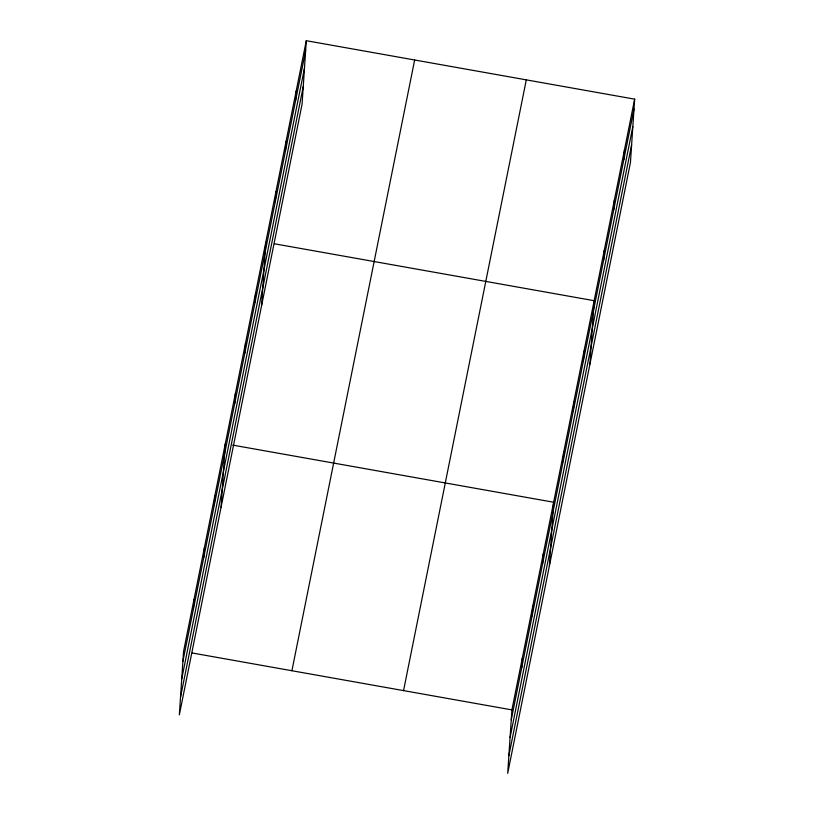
<?xml version="1.0" encoding="UTF-8"?>
<svg xmlns="http://www.w3.org/2000/svg" width="814" height="814" viewBox="0 0 814 814"><rect width="100%" height="100%" fill="white"/><g stroke="black" fill="none" stroke-linecap="round" stroke-linejoin="round"><path stroke-width="1.22" d="M193.335 609.401L193.997 599.531M203.765 557.488L204.426 547.619M214.204 505.575L214.855 495.706M221.082 507.193L225.295 443.793M234.758 403.276L235.419 393.406M244.892 352.889L245.543 343.02M255.016 302.503L255.667 292.633M261.579 305.647L265.791 242.246M275.264 201.73L275.926 191.86M285.388 151.343L286.05 141.473M295.523 100.956L296.174 91.087M306.298 40.7L302.086 104.1L179.345 714.845L183.557 651.444L306.298 40.7L634.655 99.155L630.443 162.556L507.702 773.3L511.914 709.9L634.655 99.155M521.693 667.856L522.344 657.987M532.122 615.944L532.773 606.074M542.551 564.031L543.213 554.161M549.43 565.649L553.642 502.238L232.682 445.105M563.115 461.731L563.766 451.862M573.239 411.345L573.901 401.475M583.363 360.958L584.025 351.088M589.936 364.102L594.149 300.702L274.41 243.783M603.622 260.185L604.273 250.315M613.746 209.798L614.397 199.929M623.87 159.412L624.521 149.542M182.906 661.314L305.647 50.57M181.726 678.978L304.467 68.234M180.525 697.181L303.266 86.437M291.911 670.736L414.652 59.992M403.551 690.608L526.292 79.864M511.253 719.769L633.994 109.025M510.083 737.433L632.824 126.689M508.872 755.636L631.613 144.892M192.175 652.981L511.914 709.9"/></g></svg>
